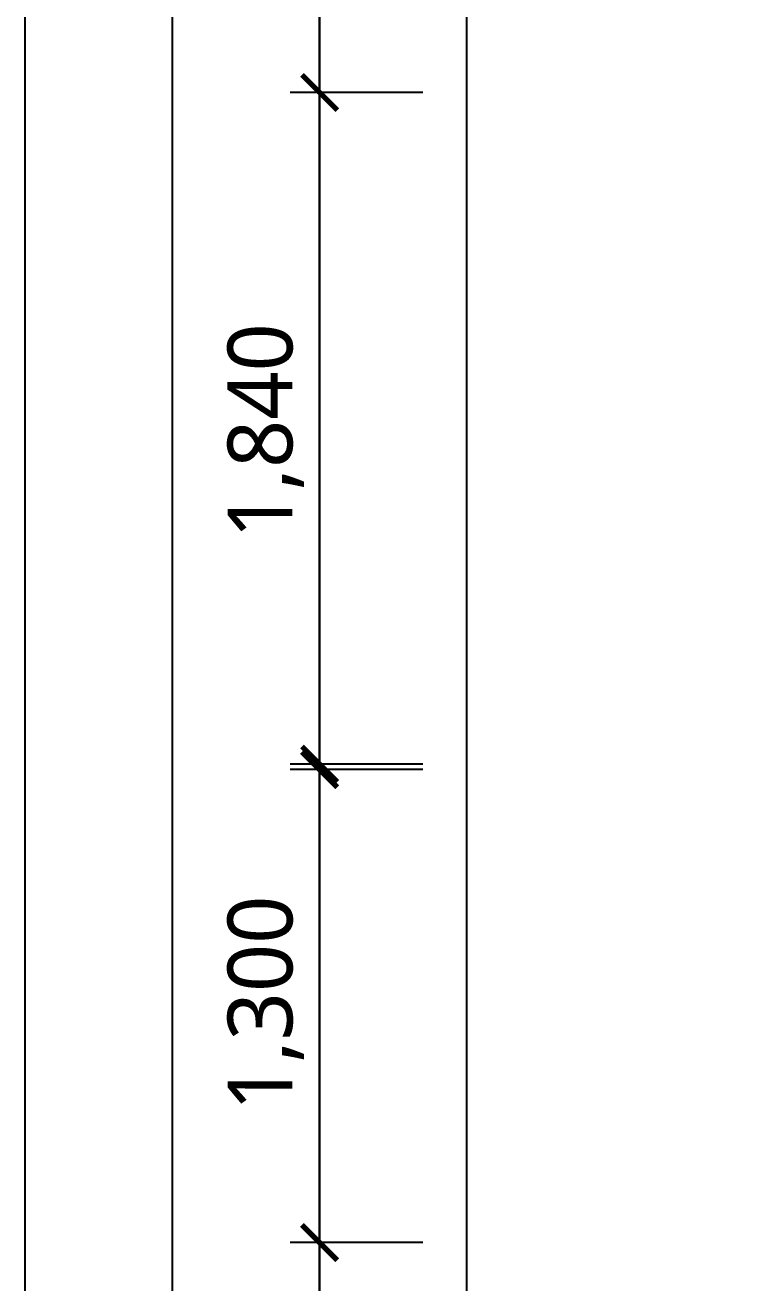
# Model space of a CAD drawing. Header units: millimetres. Extents: x 512 to 764439, y -71 to 559481.
# Drawn here: x 461593 to 463548, y 274324 to 277741 of the extents above; entities that cross this region are included whole.
import ezdxf

# ---------------------------------------------------------------- set-up
doc = ezdxf.new("R2010")
doc.units = ezdxf.units.MM
doc.header["$LTSCALE"] = 50
doc.layers.add('fur', color=6, linetype='Continuous')
doc.styles.add('맑은 고딕', font='malgun.ttf')
doc.dimstyles.new('DIM-80', dxfattribs={"dimscale": 80, "dimtxt": 2.2, "dimasz": 1.2, "dimexe": 1, "dimexo": 1.5, "dimgap": 0.5, "dimtad": 1, "dimdec": 0, "dimlunit": 6, "dimtxsty": '맑은 고딕', "dimblk": 'ARCHTICK', "dimcen": 1, "dimdle": 1, "dimclrd": 5, "dimclre": 5, "dimclrt": 4, "dimadec": 0, "dimazin": 0, "dimtfac": 1, "dimtdec": 0, "dimtix": 1, "dimtmove": 2, "dimatfit": 3, "dimldrblk": 'ARCHTICK', "dimfxl": 1, "dimtolj": 1, "dimtzin": 0, "dimarcsym": 0})

# ---------------------------------------------------------------- blocks, each defined once
blk = doc.blocks.new('_ArchTick')
at = {"color": 0, "linetype": 'ByBlock', "const_width": 0.15}
blk.add_lwpolyline([(-0.5, -0.5), (0.5, 0.5)], dxfattribs=at)
blk = doc.blocks.new('*D221')
at = {"layer": 'Defpoints', "color": 0, "ltscale": 2, "transparency": 16777216}
for p in [(462793, 278953.4), (462393, 277558.4), (462793, 277558.4)]:
    blk.add_point(p, dxfattribs=at)
at = {"layer": 'fur', "color": 5, "lineweight": -2, "ltscale": 2, "transparency": 16777216}
for p, q in [((462393, 279033.4), (462393, 277478.4)), ((462673, 278953.4), (462313, 278953.4)), ((462673, 277558.4), (462313, 277558.4))]:
    blk.add_line(p, q, dxfattribs=at)
at = {"layer": 'fur', "color": 5, "lineweight": -2, "ltscale": 2, "transparency": 16777216, "xscale": 96, "yscale": 96, "zscale": 96}
for p, rotation in [((462393, 278953.4), 90), ((462393, 277558.4), 270)]:
    blk.add_blockref('_ArchTick', p, dxfattribs=dict(at, rotation=rotation))
at = {"layer": 'fur', "color": 4, "ltscale": 2, "transparency": 16777216, "insert": (462246.9, 278255.9), "char_height": 176, "attachment_point": 5, "rotation": 90, "style": '맑은 고딕'}
blk.add_mtext('\\A1;1,395', dxfattribs=at)
blk = doc.blocks.new('*D222')
at = {"layer": 'Defpoints', "color": 0, "ltscale": 2, "transparency": 16777216}
for p in [(462793, 277558.4), (462393, 275718.4), (462793, 275718.4)]:
    blk.add_point(p, dxfattribs=at)
at = {"layer": 'fur', "color": 5, "lineweight": -2, "ltscale": 2, "transparency": 16777216}
for p, q in [((462393, 277638.4), (462393, 275638.4)), ((462673, 277558.4), (462313, 277558.4)), ((462673, 275718.4), (462313, 275718.4))]:
    blk.add_line(p, q, dxfattribs=at)
at = {"layer": 'fur', "color": 5, "lineweight": -2, "ltscale": 2, "transparency": 16777216, "xscale": 96, "yscale": 96, "zscale": 96}
for p, rotation in [((462393, 277558.4), 90), ((462393, 275718.4), 270)]:
    blk.add_blockref('_ArchTick', p, dxfattribs=dict(at, rotation=rotation))
at = {"layer": 'fur', "color": 4, "ltscale": 2, "transparency": 16777216, "insert": (462246.9, 276638.4), "char_height": 176, "attachment_point": 5, "rotation": 90, "style": '맑은 고딕'}
blk.add_mtext('\\A1;1,840', dxfattribs=at)
blk = doc.blocks.new('*D223')
at = {"layer": 'Defpoints', "color": 0, "ltscale": 2, "transparency": 16777216}
for p in [(462793, 275733.4), (462393, 274433.4), (462793, 274433.4)]:
    blk.add_point(p, dxfattribs=at)
at = {"layer": 'fur', "color": 5, "lineweight": -2, "ltscale": 2, "transparency": 16777216}
for p, q in [((462393, 275813.4), (462393, 274353.4)), ((462673, 275733.4), (462313, 275733.4)), ((462673, 274433.4), (462313, 274433.4))]:
    blk.add_line(p, q, dxfattribs=at)
at = {"layer": 'fur', "color": 5, "lineweight": -2, "ltscale": 2, "transparency": 16777216, "xscale": 96, "yscale": 96, "zscale": 96}
for p, rotation in [((462393, 275733.4), 90), ((462393, 274433.4), 270)]:
    blk.add_blockref('_ArchTick', p, dxfattribs=dict(at, rotation=rotation))
at = {"layer": 'fur', "color": 4, "ltscale": 2, "transparency": 16777216, "insert": (462246.9, 275083.4), "char_height": 176, "attachment_point": 5, "rotation": 90, "style": '맑은 고딕'}
blk.add_mtext('\\A1;1,300', dxfattribs=at)
blk = doc.blocks.new('*D224')
at = {"layer": 'Defpoints', "color": 0, "ltscale": 2, "transparency": 16777216}
for p in [(462793, 274433.4), (462393, 271223.4), (462793, 271223.4)]:
    blk.add_point(p, dxfattribs=at)
at = {"layer": 'fur', "color": 5, "lineweight": -2, "ltscale": 2, "transparency": 16777216}
for p, q in [((462393, 274513.4), (462393, 271143.4)), ((462673, 274433.4), (462313, 274433.4)), ((462673, 271223.4), (462313, 271223.4))]:
    blk.add_line(p, q, dxfattribs=at)
at = {"layer": 'fur', "color": 5, "lineweight": -2, "ltscale": 2, "transparency": 16777216, "xscale": 96, "yscale": 96, "zscale": 96}
for p, rotation in [((462393, 274433.4), 90), ((462393, 271223.4), 270)]:
    blk.add_blockref('_ArchTick', p, dxfattribs=dict(at, rotation=rotation))
at = {"layer": 'fur', "color": 4, "ltscale": 2, "transparency": 16777216, "insert": (462246.9, 272828.4), "char_height": 176, "attachment_point": 5, "rotation": 90, "style": '맑은 고딕'}
blk.add_mtext('\\A1;3,210', dxfattribs=at)
blk = doc.blocks.new('*D230')
at = {"layer": 'Defpoints', "color": 0, "ltscale": 2, "transparency": 16777216}
for p in [(461993, 278953.4), (462793, 278953.4), (462793, 265523.4)]:
    blk.add_point(p, dxfattribs=at)
at = {"layer": 'fur', "color": 5, "lineweight": -2, "ltscale": 2, "transparency": 16777216}
for p, q in [((461993, 265443.4), (461993, 279033.4)), ((462673, 278953.4), (461913, 278953.4)), ((462673, 265523.4), (461913, 265523.4))]:
    blk.add_line(p, q, dxfattribs=at)
at = {"layer": 'fur', "color": 5, "lineweight": -2, "ltscale": 2, "transparency": 16777216, "xscale": 96, "yscale": 96, "zscale": 96}
for p, rotation in [((461993, 278953.4), 90), ((461993, 265523.4), 270)]:
    blk.add_blockref('_ArchTick', p, dxfattribs=dict(at, rotation=rotation))
at = {"layer": 'fur', "color": 4, "ltscale": 2, "transparency": 16777216, "insert": (461846.9, 272238.4), "char_height": 176, "attachment_point": 5, "rotation": 90, "style": '맑은 고딕'}
blk.add_mtext('\\A1;13,430', dxfattribs=at)

msp = doc.modelspace()

# ---------------------------------------------------------------- linework, layer by layer
at = {"layer": 'Defpoints'}
for points in [[(481128.02985788, 263523.41103659), (461593.02985788, 263523.41103659), (461593.02985788, 280953.41103659), (481128.02985788, 280953.41103659)], [(480728.02985788, 263923.41103659), (461993.02985788, 263923.41103659), (461993.02985788, 280553.41103659), (480728.02985788, 280553.41103659)], [(480328.02985788, 264323.41103659), (462393.02985788, 264323.41103659), (462393.02985788, 280153.41103659), (480328.02985788, 280153.41103659)], [(479928.02985788, 264723.41103659), (462793.02985788, 264723.41103659), (462793.02985788, 279753.41103659), (479928.02985788, 279753.41103659)]]:
    msp.add_lwpolyline(points, close=True, dxfattribs=at)

# ---------------------------------------------------------------- dimensions: what is measured, and where the dimension line sits
at = {"layer": 'fur', "ltscale": 2}
for base, p1, p2, picture, middle in [((461993.02985789, 278953.41103659), (462793.02985788, 265523.41103659), (462793.02985788, 278953.41103659), '*D230', (461846.85594484, 272238.41103659)), ((462393.02985789, 277558.41103659), (462793.02985788, 278953.41103659), (462793.02985788, 277558.41103659), '*D221', (462246.85594484, 278255.91103659)), ((462393.02985789, 275718.41103659), (462793.02985788, 277558.41103659), (462793.02985788, 275718.41103659), '*D222', (462246.85594484, 276638.41103659)), ((462393.02985789, 274433.41103659), (462793.02985788, 275733.41103659), (462793.02985788, 274433.41103659), '*D223', (462246.85594484, 275083.41103659)), ((462393.02985789, 271223.41103659), (462793.02985788, 274433.41103659), (462793.02985788, 271223.41103659), '*D224', (462246.85594484, 272828.41103659))]:
    dim = msp.add_linear_dim(base=base, p1=p1, p2=p2, angle=90, dimstyle='DIM-80', dxfattribs=at)
    dim.commit()
    dim.dimension.update_dxf_attribs({"geometry": picture, "text_midpoint": middle})

doc.saveas('drawing.dxf')
